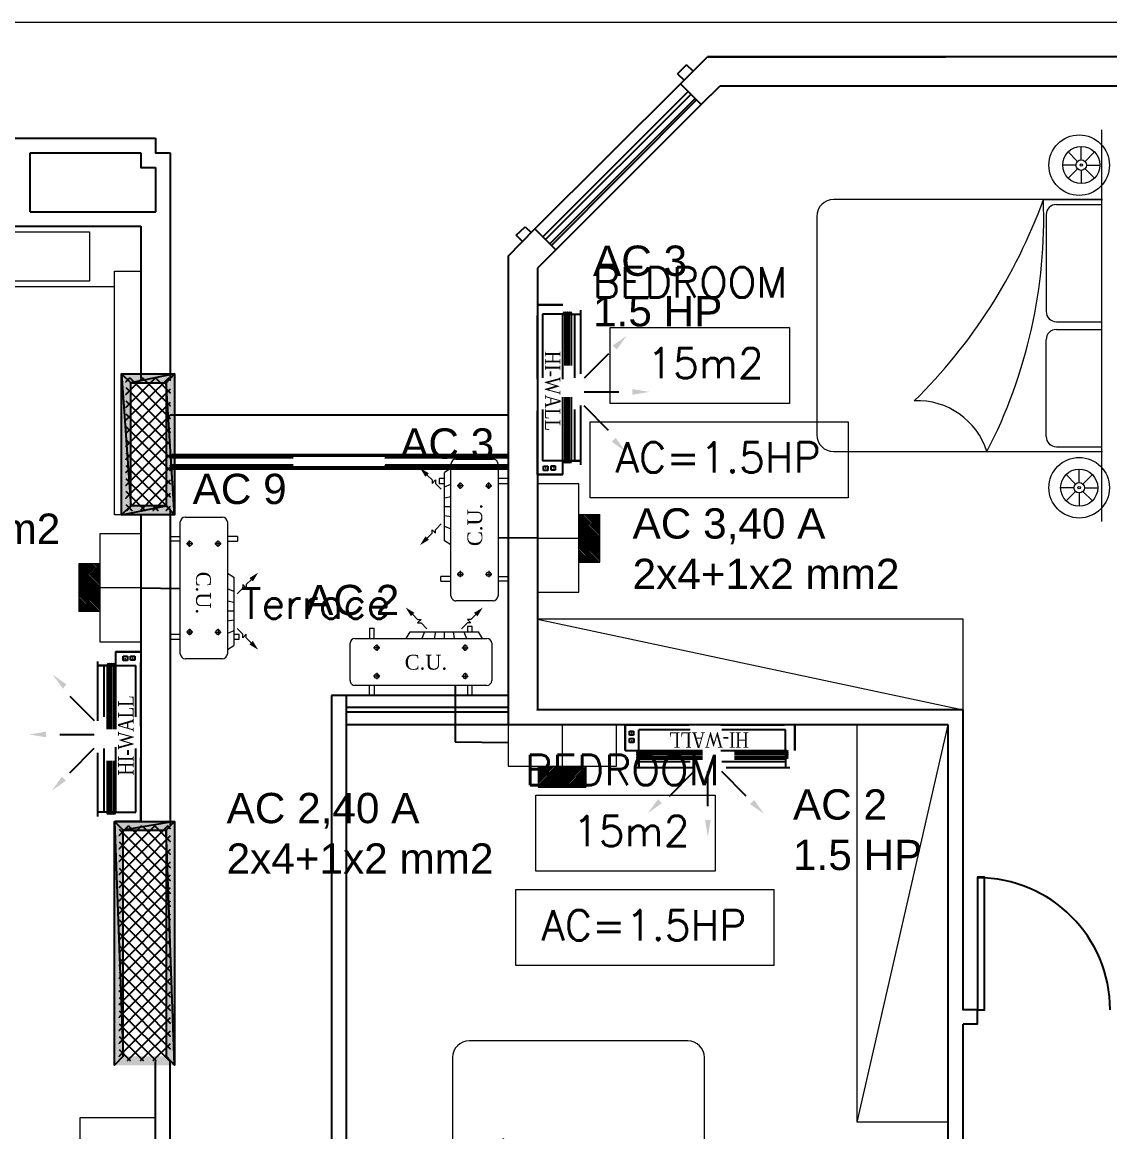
# Model space of a CAD drawing. Header units: inches. Extents: x 14 to 158, y 51 to 94.
# Drawn here: x 104.5 to 111.68, y 85.7 to 93.03 of the extents above; entities that cross this region are included whole.
import ezdxf

# ---------------------------------------------------------------- set-up
doc = ezdxf.new("R2010")
doc.units = ezdxf.units.IN
doc.header["$LTSCALE"] = 0.6
doc.header["$MEASUREMENT"] = 0
doc.linetypes.add('DASHED', pattern=[0.75, 0.5, -0.25])
doc.layers.get('0').update_dxf_attribs({"color": 253, "lineweight": 0})
for name, color, linetype, lineweight in [('AC-COND. UNIT', 195, 'Continuous', 0), ('fur', 253, 'Continuous', 0), ('Furniture', 253, 'Continuous', 0), ('K Furniture', 253, 'Continuous', 0), ('POWER', 4, 'Continuous', 0), ('text', 3, 'Continuous', 0)]:
    doc.layers.add(name, color=color, linetype=linetype, lineweight=lineweight)
doc.layers.add('AC-HI.WALL', color=3, linetype='DASHED')
doc.styles.add('C', font='ROMANC.SHX')
doc.styles.add('ROMANS', font='', dxfattribs={"width": 0.8})
doc.styles.add('SIMPLEX', font='SIMPLEX.SHX')
doc.styles.get("Standard").update_dxf_attribs({"font": 'arial.ttf'})
doc.styles.get('ROMANS').set_extended_font_data('Amphion')

# ---------------------------------------------------------------- blocks, each defined once
blk = doc.blocks.new('A$C7ABF570E')
at = {"layer": 'Furniture'}
for p, q in [((2.586, 0.0524), (0, 0.0524)), ((2.4874, 0.0524), (2.4296, 0.0524))]:
    blk.add_line(p, q, dxfattribs=at)
at = {"layer": 'K Furniture'}
for p, q in [((2.0143, 1.9331), (0.5718, 1.9331)), ((0.4608, 1.8221), (0.4608, 0.0467)), ((2.1252, 0.0467), (2.1252, 1.8221)), ((0.5607, 0.4183), (1.1998, 0.4183)), ((0.5607, 0.4183), (1.1998, 0.4183)), ((2.0253, 0.4183), (1.3863, 0.4183)), ((2.0253, 0.4183), (1.3863, 0.4183)), ((2.1252, 0.4366), (2.1252, 0.0467)), ((0.222, 0.2348, 0), (0.222, 0.3227, 0)), ((0.4932, 0.3508), (0.4932, 0.0524)), ((1.2673, 0.3508), (1.2673, 0.0524)), ((1.3188, 0.3508), (1.3188, 0.0524)), ((2.0929, 0.3508), (2.0929, 0.0524)), ((2.3533, 0.2212), (2.3533, 0.3091)), ((0.1974, 0.2246, 0), (0.1352, 0.2868, 0)), ((0.2466, 0.2246, 0), (0.3088, 0.2868, 0)), ((2.3287, 0.211), (2.2665, 0.2731)), ((2.3779, 0.211), (2.4401, 0.2731)), ((0.1872, 0.2, 0), (0.0993, 0.2, 0)), ((0.1974, 0.1754, 0), (0.1352, 0.1132, 0)), ((0.222, 0.1652, 0), (0.222, 0.0773, 0)), ((0.2466, 0.1754, 0), (0.3088, 0.1132, 0)), ((0.2568, 0.2, 0), (0.3447, 0.2, 0)), ((2.3185, 0.1864), (2.2306, 0.1864)), ((2.3287, 0.1617), (2.2665, 0.0996)), ((2.3533, 0.1515), (2.3533, 0.0636)), ((2.3779, 0.1617), (2.4401, 0.0996)), ((2.3881, 0.1864), (2.476, 0.1864))]:
    blk.add_line(p, q, dxfattribs=at)
for centre, radius in [((0.222, 0.2, 0), 0.2), ((2.3524, 0.2, 0), 0.2), ((0.222, 0.2, 0), 0.1227), ((2.3533, 0.1864), 0.1227), ((0.222, 0.2, 0), 0.0348), ((2.3533, 0.1864), 0.0348), ((0.222, 0.2, 0), 0.00828), ((2.3533, 0.1864), 0.00828)]:
    blk.add_circle(centre, radius, dxfattribs=at)
for centre, radius, start, end in [((0.5718, 1.8221), 0.111, 90, 180), ((2.0143, 1.8221), 0.111, 0, 90), ((0.3169, 1.2669), 0.4794, 287.4621, 2.62083), ((3.3458, 3.8037), 3.5815, 224.60229, 250.07395), ((2.0005, 3.7801), 3.3458, 242.59989, 272.13581), ((0.5607, 0.3508), 0.0675, 90, 180), ((0.5607, 0.3508), 0.0675, 90, 180), ((1.1998, 0.3508), 0.0675, 0, 90), ((1.1998, 0.3508), 0.0675, 0, 90), ((1.3863, 0.3508), 0.0675, 90, 180), ((1.3863, 0.3508), 0.0675, 90, 180), ((2.0253, 0.3508), 0.0675, 360, 90), ((2.0253, 0.3508), 0.0675, 0, 90)]:
    blk.add_arc(centre, radius, start, end, dxfattribs=at)
blk = doc.blocks.new('A$C685158DF')
at = {"layer": 'AC-HI.WALL', "color": 2}
for p, q in [((0, -0.4), (0, 0.4)), ((0, 0.4), (0.12, 0.4)), ((0, -0.4), (0, 0.4)), ((0.12, -0.4), (0.12, 0.4)), ((0.12, -0.4), (0.12, 0.4)), ((0.1249, 0.3673), (0.12, 0.356)), ((0.1249, 0.3673), (0.12, 0.356)), ((0.1249, 0.3673), (0.1299, 0.356)), ((0.1249, 0.3673), (0.1299, 0.356)), ((0.1349, 0.3673), (0.1299, 0.356)), ((0.1349, 0.3673), (0.1299, 0.356)), ((0.1349, 0.3673), (0.1399, 0.356)), ((0.1349, 0.3673), (0.1399, 0.356)), ((0.1448, 0.3673), (0.1399, 0.356)), ((0.1448, 0.3673), (0.1399, 0.356)), ((0.1448, 0.3673), (0.1498, 0.356)), ((0.1448, 0.3673), (0.1498, 0.356)), ((0.1548, 0.3673), (0.1498, 0.356)), ((0.1548, 0.3673), (0.1498, 0.356)), ((0.1548, 0.3673), (0.1598, 0.356)), ((0.1548, 0.3673), (0.1598, 0.356)), ((0.2027, 0.3753), (0.2027, -0.355)), ((0.2027, 0.3753), (0.2027, -0.355)), ((0.0235, 0.356), (0.0235, -0.3358)), ((0.1068, 0.356), (0.0235, 0.356)), ((0.12, 0.356), (0.1068, 0.356)), ((0.12, 0.356), (0.1068, 0.356)), ((0.12, 0.356), (0.2027, 0.356)), ((0.12, -0.3358), (0.12, 0.356)), ((0.12, -0.3358), (0.12, 0.356)), ((0.12, 0.356), (0.2027, 0.356)), ((0.1299, -0.3358), (0.1299, 0.356)), ((0.1299, -0.3358), (0.1299, 0.356)), ((0.1399, -0.3358), (0.1399, 0.356)), ((0.1399, -0.3358), (0.1399, 0.356)), ((0.1498, -0.3358), (0.1498, 0.356)), ((0.1598, 0.356), (0.2027, 0.356)), ((0.1598, -0.3358), (0.1598, 0.356)), ((0.1598, -0.3358), (0.1598, 0.356)), ((0.1598, 0.356), (0.2027, 0.356)), ((0.174, 0.356), (0.174, -0.3358)), ((0.174, 0.356), (0.174, -0.3358)), ((0.3352, 0.1696), (0.2202, 0.0546)), ((0.3352, 0.1696), (0.2202, 0.0546)), ((0.3828, -0.0111), (0.2202, -0.0111)), ((0.3828, -0.0111), (0.2202, -0.0111)), ((0.3352, -0.1918), (0.2202, -0.0769)), ((0.3352, -0.1918), (0.2202, -0.0769)), ((0.0928, -0.3358), (0.0235, -0.3358)), ((0.2027, -0.3358), (0.0928, -0.3358)), ((0.2027, -0.3358), (0.0928, -0.3358)), ((0.12, -0.3358), (0.1068, -0.3358)), ((0.12, -0.3358), (0.1068, -0.3358)), ((0.1249, -0.3471), (0.12, -0.3358)), ((0.1249, -0.3471), (0.12, -0.3358)), ((0.1249, -0.3471), (0.1299, -0.3358)), ((0.1249, -0.3471), (0.1299, -0.3358)), ((0.1349, -0.3471), (0.1299, -0.3358)), ((0.1349, -0.3471), (0.1299, -0.3358)), ((0.1349, -0.3471), (0.1399, -0.3358)), ((0.1349, -0.3471), (0.1399, -0.3358)), ((0.1448, -0.3471), (0.1399, -0.3358)), ((0.1448, -0.3471), (0.1399, -0.3358)), ((0.1448, -0.3471), (0.1498, -0.3358)), ((0.1448, -0.3471), (0.1498, -0.3358)), ((0.1548, -0.3471), (0.1498, -0.3358)), ((0.1548, -0.3471), (0.1498, -0.3358)), ((0.1548, -0.3471), (0.1598, -0.3358)), ((0.1548, -0.3471), (0.1598, -0.3358)), ((0.1598, -0.3358), (0.2027, -0.3358)), ((0.1598, -0.3358), (0.2027, -0.3358)), ((0.12, -0.4), (0, -0.4)), ((0.12, -0.4), (0, -0.4))]:
    blk.add_line(p, q, dxfattribs=at)
for points in [[(0.12, -0.4), (0.12, 0.4), (0, 0.4), (0, -0.4)], [(0.0489, -0.3603), (0.0489, -0.3803), (0.0289, -0.3803), (0.0289, -0.3603)], [(0.0489, -0.3603), (0.0489, -0.3803), (0.0289, -0.3803), (0.0289, -0.3603)], [(0.0836, -0.3591), (0.0836, -0.3791), (0.0636, -0.3791), (0.0636, -0.3591)], [(0.0836, -0.3591), (0.0836, -0.3791), (0.0636, -0.3791), (0.0636, -0.3591)]]:
    blk.add_lwpolyline(points, close=True, dxfattribs=at)
at = {"layer": 'AC-HI.WALL', "color": 2, "const_width": 0.00371}
for points in [[(0.0745, -0.3666, 1), (0.0745, -0.3704, 1)], [(0.0745, -0.3666, 1), (0.0745, -0.3704, 1)], [(0.0387, -0.3683, 1), (0.0387, -0.3721, 1)], [(0.0387, -0.3683, 1), (0.0387, -0.3721, 1)]]:
    blk.add_lwpolyline(points, format="xyb", close=True, dxfattribs=at)
at = {"layer": 'AC-HI.WALL', "color": 2}
for points in [[(0.3543, 0.2076), (0.3731, 0.1888), (0.42, 0.2545)], [(0.3543, 0.2076), (0.3731, 0.1888), (0.42, 0.2545)], [(0.4474, 0.0027), (0.4474, -0.0239), (0.5271, -0.0106)], [(0.4474, 0.0027), (0.4474, -0.0239), (0.5271, -0.0106)], [(0.3499, -0.2457), (0.3686, -0.2269), (0.4156, -0.2926)], [(0.3499, -0.2457), (0.3686, -0.2269), (0.4156, -0.2926)]]:
    blk.add_solid(points, dxfattribs=at)
at = {"layer": 'AC-HI.WALL', "color": 2, "insert": (0.0331, -0.0063), "char_height": 0.073015, "width": 1.967177, "attachment_point": 8, "rotation": 270, "style": 'ROMANS'}
blk.add_mtext('\\A1;{\\fTimes New Roman|b0|i0|c0|p18;HI-WALL}', dxfattribs=at)
blk = doc.blocks.new('*X36')
at = {"color": 0}
for p, q in [((375.8328, -121.9704), (376.0071, -121.7961)), ((375.8328, -121.9563), (375.9929, -121.7961)), ((375.8328, -121.9421), (375.9788, -121.7961)), ((375.8328, -121.928), (375.9647, -121.7961)), ((375.8328, -121.9138), (375.9505, -121.7961)), ((375.8328, -121.8997), (375.9364, -121.7961)), ((375.8328, -121.8856), (375.9222, -121.7961)), ((375.8328, -121.8714), (375.9081, -121.7961)), ((375.8328, -121.8573), (375.894, -121.7961)), ((375.8328, -121.8431), (375.8798, -121.7961)), ((375.8328, -121.829), (375.8657, -121.7961)), ((375.8328, -121.8149), (375.8515, -121.7961)), ((375.8328, -121.8007), (375.8374, -121.7961)), ((375.8448, -121.9725), (376.0212, -121.7961)), ((375.859, -121.9725), (376.0354, -121.7961)), ((375.8731, -121.9725), (376.0495, -121.7961)), ((375.8873, -121.9725), (376.0637, -121.7961)), ((375.9014, -121.9725), (376.0778, -121.7961)), ((375.9156, -121.9725), (376.0919, -121.7961)), ((375.9297, -121.9725), (376.1061, -121.7961)), ((375.9438, -121.9725), (376.1202, -121.7961)), ((375.958, -121.9725), (376.1344, -121.7961)), ((375.9721, -121.9725), (376.1485, -121.7961)), ((375.9863, -121.9725), (376.1627, -121.7961)), ((376.0004, -121.9725), (376.1768, -121.7961)), ((376.0146, -121.9725), (376.1909, -121.7961)), ((376.0287, -121.9725), (376.2051, -121.7961)), ((376.0428, -121.9725), (376.2192, -121.7961)), ((376.057, -121.9725), (376.2328, -121.7967)), ((376.0711, -121.9725), (376.2328, -121.8108)), ((376.0853, -121.9725), (376.2328, -121.825)), ((376.0994, -121.9725), (376.2328, -121.8391)), ((376.1135, -121.9725), (376.2328, -121.8533)), ((376.1277, -121.9725), (376.2328, -121.8674)), ((376.1418, -121.9725), (376.2328, -121.8815)), ((376.156, -121.9725), (376.2328, -121.8957)), ((376.1701, -121.9725), (376.2328, -121.9098)), ((376.1843, -121.9725), (376.2328, -121.924)), ((376.1984, -121.9725), (376.2328, -121.9381)), ((376.2125, -121.9725), (376.2328, -121.9523)), ((376.2267, -121.9725), (376.2328, -121.9664))]:
    blk.add_line(p, q, dxfattribs=at)
blk = doc.blocks.new('CB')
at = {"layer": 'POWER'}
for points in [[(28.6177, 18.9493), (28.9241, 18.9493)], [(28.6177, 18.8142), (28.6177, 18.9493)], [(28.9241, 18.8142), (28.9241, 18.9493)], [(29.1209, 18.5492), (28.4248, 18.5492), (28.4248, 18.8142), (29.1209, 18.8142), (29.1209, 18.5492)], [(28.7728, 18.5492), (28.7728, 18.8142)]]:
    blk.add_lwpolyline(points, dxfattribs=at)
at = {"layer": 'POWER', "xscale": -0.76608, "yscale": 0.76608, "zscale": 0.76608, "rotation": 359.9999999999998}
blk.add_blockref('*X36', (316.8421, 112.2548), dxfattribs=at)
blk = doc.blocks.new('A$C408B1B4C')
at = {"layer": 'AC-COND. UNIT', "color": 2}
for p, q in [((-0.2872, 0.02), (-0.0622, 0.02)), ((-0.3172, -0.0364), (-0.3573, -0.0611)), ((-0.3573, -0.4747), (-0.3573, -0.0611)), ((-0.3172, -0.8087), (-0.3172, -0.01)), ((-0.0322, -0.01), (-0.0322, -0.8087)), ((-0.4614, -0.0769), (-0.4319, -0.1064)), ((-0.4319, -0.1278), (-0.4105, -0.1064)), ((-0.4319, -0.1064), (-0.4319, -0.1278)), ((-0.4105, -0.1064), (-0.4105, -0.1278)), ((-0.4105, -0.1278), (-0.3758, -0.1625)), ((-0.3887, -0.0983), (-0.3887, -0.1272)), ((-0.3573, -0.0983), (-0.3887, -0.0983)), ((-0.3887, -0.1272), (-0.3573, -0.1272)), ((-0.3573, -0.1491), (-0.3172, -0.1322)), ((-0.2608, -0.161), (-0.2608, -0.122)), ((-0.0887, -0.161), (-0.0887, -0.122)), ((0.0289, -0.0983), (-0.0322, -0.0983)), ((-0.0322, -0.1272), (0.0289, -0.1272)), ((0.0289, -0.0983), (0.0289, -0.1272)), ((-0.2413, -0.1415), (-0.2803, -0.1415)), ((-0.1082, -0.1415), (-0.0692, -0.1415)), ((-0.3573, -0.2146), (-0.3172, -0.2076)), ((-0.3573, -0.2679), (-0.3172, -0.2679)), ((-0.3573, -0.3211), (-0.3172, -0.3282)), ((-0.4105, -0.408), (-0.3758, -0.3732)), ((-0.3573, -0.3866), (-0.3172, -0.4036)), ((-0.4614, -0.4588), (-0.4319, -0.4294)), ((-0.4319, -0.408), (-0.4105, -0.4294)), ((-0.4319, -0.4294), (-0.4319, -0.408)), ((-0.4105, -0.4294), (-0.4105, -0.408)), ((-0.3172, -0.4993), (-0.3573, -0.4747)), ((-0.2608, -0.6576), (-0.2608, -0.6966)), ((-0.0887, -0.6576), (-0.0887, -0.6966)), ((-0.3172, -0.6915), (-0.3784, -0.6915)), ((-0.3784, -0.7203), (-0.3784, -0.6915)), ((-0.3784, -0.7203), (-0.3172, -0.7203)), ((-0.2803, -0.6771), (-0.2413, -0.6771)), ((-0.1082, -0.6771), (-0.0692, -0.6771)), ((-0.0322, -0.6915), (0.0289, -0.6915)), ((0.0289, -0.7203), (-0.0322, -0.7203)), ((0.0289, -0.7203), (0.0289, -0.6915)), ((-0.0622, -0.8387), (-0.2872, -0.8387))]:
    blk.add_line(p, q, dxfattribs=at)
for centre, start, end in [((-0.2872, -0.01), 90, 180), ((-0.0622, -0.01), 0, 90), ((-0.2872, -0.8087), 180, 270), ((-0.0622, -0.8087), 270, 0)]:
    blk.add_arc(centre, 0.03, start, end, dxfattribs=at)
at = {"layer": 'AC-COND. UNIT', "color": 2, "extrusion": (6.64157e-26, 1.99247e-25, -1)}
for centre in [(-0.2608, -0.1415), (-0.0887, -0.1415)]:
    blk.add_ellipse(centre, major_axis=(0.00968, -0.00968), ratio=1, dxfattribs=at)
at = {"layer": 'AC-COND. UNIT', "color": 2}
for centre in [(-0.2608, -0.6771), (-0.0887, -0.6771)]:
    blk.add_ellipse(centre, major_axis=(0.00968, 0.00968), ratio=1, dxfattribs=at)
for points in [[(-0.472, -0.0876), (-0.4509, -0.0665), (-0.5041, -0.0342)], [(-0.472, -0.4482), (-0.4509, -0.4692), (-0.5041, -0.5016)]]:
    blk.add_solid(points, dxfattribs=at)
at = {"layer": 'AC-COND. UNIT', "color": 2, "linetype": 'Continuous', "insert": (-0.1257, -0.5075), "char_height": 0.09, "width": 2.16666, "attachment_point": 7, "rotation": 90, "style": 'C'}
blk.add_mtext('\\A1;{\\fTimes New Roman|b0|i0|c0|p18;C.U.}', dxfattribs=at)

msp = doc.modelspace()

# ---------------------------------------------------------------- hatches: boundary and pattern name
h = msp.add_hatch(color=256)
h.paths.add_polyline_path([(105.4482, 90.6451), (105.5047, 90.7044), (105.2151, 90.6451)])
h.paths.add_polyline_path([(105.5047, 90.7044), (105.2151, 90.6451), (105.1544, 90.7044)])
h.paths.add_polyline_path([(105.2151, 90.6451), (105.1544, 90.7044), (105.2151, 89.8328)])
h.paths.add_polyline_path([(105.1544, 90.7044), (105.2151, 89.8328), (105.1544, 89.7721)])
h.paths.add_polyline_path([(105.2151, 89.8328), (105.1544, 89.7721), (105.4482, 89.8328)])
h.paths.add_polyline_path([(105.1544, 89.7721), (105.4482, 89.8328), (105.5047, 89.7721)])
h.paths.add_polyline_path([(105.4482, 89.8328), (105.5047, 89.7721), (105.4482, 90.6451)])
h.paths.add_polyline_path([(105.5047, 89.7721), (105.4482, 90.6451), (105.5047, 90.7044)])
h = msp.add_hatch(color=256)
h.paths.add_polyline_path([(105.4482, 87.6897), (105.5047, 87.7463), (105.1655, 87.6897)])
h.paths.add_polyline_path([(105.5047, 87.7463), (105.1655, 87.6897), (105.1089, 87.7463)])
h.paths.add_polyline_path([(105.1655, 87.6897), (105.1089, 87.7463), (105.1655, 86.1962)])
h.paths.add_polyline_path([(105.1089, 87.7463), (105.1655, 86.1962), (105.1089, 86.1369)])
h.paths.add_polyline_path([(105.1655, 86.1962), (105.1089, 86.1369), (105.4482, 86.1962)])
h.paths.add_polyline_path([(105.1089, 86.1369), (105.4482, 86.1962), (105.5047, 86.1369)])
h.paths.add_polyline_path([(105.4482, 86.1962), (105.5047, 86.1369), (105.4482, 87.6897)])
h.paths.add_polyline_path([(105.5047, 86.1369), (105.4482, 87.6897), (105.5047, 87.7463)])

# ---------------------------------------------------------------- linework, layer by layer
for p, q in [((105.1089, 89.7721), (105.1089, 91.3815)), ((105.1089, 91.3815), (105.2827, 91.3815)), ((105.1544, 89.7721), (105.1089, 89.7721))]:
    msp.add_line(p, q)
for points in [[(86.6371, 93.0265), (118.3781, 93.0265), (118.3781, 73.4364), (86.6371, 73.4364)], [(108.3807, 91.0101), (109.5655, 91.0101), (109.5655, 90.5084), (108.3807, 90.5084)], [(108.2485, 90.3871), (109.9522, 90.3871), (109.9522, 89.8855), (108.2485, 89.8855)], [(107.8903, 87.9198), (109.0751, 87.9198), (109.0751, 87.4182), (107.8903, 87.4182)], [(107.7581, 87.2969), (109.4618, 87.2969), (109.4618, 86.7953), (107.7581, 86.7953)]]:
    msp.add_lwpolyline(points, close=True)
at = {"linetype": 'Continuous', "lineweight": -2}
for points in [[(108.8448, 92.6185), (109.0241, 92.7978), (109.0241, 92.7978)], [(109.0241, 92.7978), (110.599, 92.7978), (110.599, 92.7978)], [(111.9725, 92.7978), (109.0241, 92.7978), (109.0241, 92.7978)], [(108.8269, 92.6847), (108.8862, 92.7454), (108.8862, 92.7454)], [(108.9289, 92.7026), (108.8862, 92.7454), (108.8862, 92.7454)], [(108.8269, 92.6847), (108.8696, 92.6433), (108.8696, 92.6433)], [(108.8448, 92.6185), (107.8836, 91.6614), (107.8836, 91.6614)], [(108.8448, 92.6185), (108.9813, 92.4834), (109.1055, 92.6047)], [(111.7781, 92.6047), (109.1055, 92.6047), (109.1055, 92.6047)], [(108.8972, 92.5689), (107.9374, 91.609), (107.9374, 91.609)], [(108.9151, 92.5509), (107.9539, 91.5911), (107.9539, 91.5911)], [(108.9427, 92.5234), (107.9829, 91.5621), (107.9829, 91.5621)], [(108.9496, 92.5123), (107.9939, 91.5525), (107.9939, 91.5525)], [(108.9813, 92.4834), (108.0215, 91.5235), (108.0215, 91.5235)], [(104.4525, 92.2613), (105.3778, 92.2613), (105.3778, 92.2613)], [(105.3778, 92.2613), (105.3778, 92.1634), (105.4757, 92.1634)], [(104.5518, 92.1634), (105.2827, 92.1634), (105.2827, 92.1634)], [(104.5518, 91.7745), (104.5518, 92.1634), (104.5518, 92.1634)], [(105.2827, 92.1634), (105.2827, 92.0669), (105.3778, 92.0669)], [(105.4757, 92.1634), (105.4757, 90.6768), (105.4757, 90.6768)], [(105.3778, 92.0669), (105.3778, 91.7745), (105.3778, 91.7745)], [(104.5518, 91.7745), (105.3778, 91.7745), (105.3778, 91.7745)], [(104.3353, 91.6794), (105.2827, 91.6794), (105.2827, 91.6794)], [(105.2827, 91.6794), (105.2827, 90.6768), (105.2827, 90.6768)], [(107.7071, 91.4808), (107.8836, 91.6614), (108.0215, 91.5235), (107.9015, 91.4008)], [(107.7609, 91.6187), (107.8202, 91.6752), (107.8202, 91.6752)], [(107.8022, 91.5773), (107.7609, 91.6187), (107.7609, 91.6187)], [(107.8202, 91.6752), (107.8588, 91.6366), (107.8588, 91.6366)], [(107.7071, 91.4808), (107.7071, 88.3848), (107.7071, 88.3848)], [(107.9015, 91.4008), (107.9015, 88.4841), (107.9015, 88.4841)], [(105.4661, 90.6768), (105.1834, 90.3982), (105.1834, 90.3982)], [(105.3778, 90.6768), (105.1834, 90.4823), (105.1834, 90.4823)], [(105.2923, 90.6768), (105.1834, 90.5665), (105.1834, 90.5665)], [(105.2082, 90.6768), (105.1834, 90.652), (105.1834, 90.652)], [(105.2082, 90.6768), (105.4757, 90.4079), (105.4757, 90.4079)], [(105.2923, 90.6768), (105.4757, 90.4934), (105.4757, 90.4934)], [(105.3778, 90.6768), (105.4757, 90.5775), (105.4757, 90.5775)], [(105.4661, 90.6768), (105.4757, 90.663), (105.4757, 90.663)], [(105.1834, 90.6133), (105.4757, 90.3196), (105.4757, 90.3196)], [(105.4757, 90.6023), (105.1834, 90.3099), (105.1834, 90.3099)], [(105.1834, 90.5251), (105.4757, 90.2355), (105.4757, 90.2355)], [(105.4757, 90.514), (105.1834, 90.2244), (105.1834, 90.2244)], [(105.1834, 90.4396), (105.4757, 90.15), (105.4757, 90.15)], [(105.4757, 90.4299), (105.1834, 90.1403), (105.1834, 90.1403)], [(105.4757, 90.4327), (107.7071, 90.4327), (107.7071, 90.4327)], [(105.4757, 90.4327), (107.7071, 90.4327), (107.7071, 90.4327)], [(105.1834, 90.3555), (105.4757, 90.0658), (105.4757, 90.0658)], [(105.4757, 90.3444), (105.1834, 90.0521), (105.1834, 90.0521)], [(105.1834, 90.27), (105.4757, 89.9776), (105.4757, 89.9776)], [(105.4757, 90.2603), (105.1834, 89.9666), (105.1834, 89.9666)], [(105.1834, 90.1817), (105.4757, 89.8921), (105.4757, 89.8921)], [(105.4757, 90.172), (105.1834, 89.8824), (105.1834, 89.8824)], [(105.4757, 90.172), (107.7071, 90.172), (107.7071, 90.172)], [(105.4757, 90.172), (107.7071, 90.172), (107.7071, 90.172)], [(107.7071, 90.161), (105.4757, 90.161), (105.4757, 90.161)], [(107.7071, 90.161), (105.4757, 90.161), (105.4757, 90.161)], [(105.1834, 90.0976), (105.4757, 89.808), (105.4757, 89.808)], [(105.4757, 90.0865), (105.1903, 89.8011), (105.1903, 89.8011)], [(106.288, 90.15), (105.4757, 90.15), (105.4757, 90.15)], [(106.288, 90.15), (105.4757, 90.15), (105.4757, 90.15)], [(106.288, 90.1003), (105.4757, 90.1003), (105.4757, 90.1003)], [(106.288, 90.1003), (105.4757, 90.1003), (105.4757, 90.1003)], [(107.7071, 90.0865), (105.4757, 90.0865), (105.4757, 90.0865)], [(107.7071, 90.0865), (105.4757, 90.0865), (105.4757, 90.0865)], [(107.7071, 90.15), (106.8948, 90.15), (106.8948, 90.15)], [(107.7071, 90.15), (106.8948, 90.15), (106.8948, 90.15)], [(107.7071, 90.1003), (106.8948, 90.1003), (106.8948, 90.1003)], [(107.7071, 90.1003), (106.8948, 90.1003), (106.8948, 90.1003)], [(105.1834, 90.0121), (105.3944, 89.8011), (105.3944, 89.8011)], [(105.4757, 90.0769), (107.7071, 90.0769), (107.7071, 90.0769)], [(105.4757, 90.0769), (107.7071, 90.0769), (107.7071, 90.0769)], [(105.4757, 90.0024), (105.2785, 89.8011), (105.2785, 89.8011)], [(105.1834, 89.9279), (105.3103, 89.8011), (105.3103, 89.8011)], [(105.4757, 89.9142), (105.3627, 89.8011), (105.3627, 89.8011)], [(105.1834, 89.8397), (105.222, 89.8011), (105.222, 89.8011)], [(105.4757, 89.8286), (105.4482, 89.8011), (105.4482, 89.8011)], [(105.4757, 89.8011), (105.4757, 87.7173), (105.4757, 87.7173)], [(105.2827, 89.7721), (105.2827, 87.7463), (105.2827, 87.7463)], [(106.5418, 88.5792), (106.5418, 84.2158), (106.5418, 84.2158)], [(106.6383, 88.5792), (106.5418, 88.5792), (106.5418, 88.5792)], [(106.6383, 88.5792), (106.5418, 88.5792), (106.5418, 88.5792)], [(106.6383, 88.5792), (106.6383, 84.3151), (110.6128, 84.3151)], [(107.7071, 88.5792), (106.6383, 88.5792), (106.6383, 88.5792)], [(107.7071, 88.5792), (106.6383, 88.5792), (106.6383, 88.5792)], [(106.6383, 88.502), (107.7071, 88.502), (107.7071, 88.502)], [(106.6383, 88.502), (107.7071, 88.502), (107.7071, 88.502)], [(106.6383, 88.4703), (107.7071, 88.4703), (107.7071, 88.4703)], [(106.6383, 88.4703), (107.7071, 88.4703), (107.7071, 88.4703)], [(110.7121, 88.4841), (107.8988, 88.4841), (107.8988, 88.4841)], [(110.7121, 88.4841), (107.8988, 88.4841), (107.8988, 88.4841)], [(110.7121, 86.5037), (110.7121, 88.4841), (110.7121, 88.4841)], [(107.7071, 88.3848), (106.6383, 88.3848), (106.6383, 88.3848)], [(107.7071, 88.3848), (106.6383, 88.3848), (106.6383, 88.3848)], [(110.6128, 88.3848), (107.7043, 88.3848), (107.7043, 88.3848)], [(110.6128, 88.3848), (107.7043, 88.3848), (107.7043, 88.3848)], [(110.6128, 85.446), (110.6128, 88.3848), (110.6128, 88.3848)], [(105.4592, 87.7173), (105.1379, 87.3973), (105.1379, 87.3973)], [(105.3737, 87.7173), (105.1379, 87.4815), (105.1379, 87.4815)], [(105.2854, 87.7173), (105.1379, 87.5656), (105.1379, 87.5656)], [(105.2013, 87.7173), (105.1379, 87.6539), (105.1379, 87.6539)], [(105.1379, 87.6966), (105.4757, 87.3574), (105.4757, 87.3574)], [(105.2013, 87.7173), (105.4757, 87.4429), (105.4757, 87.4429)], [(105.2896, 87.7173), (105.4757, 87.5311), (105.4757, 87.5311)], [(105.3737, 87.7173), (105.4757, 87.6152), (105.4757, 87.6152)], [(105.4592, 87.7173), (105.4757, 87.7007), (105.4757, 87.7007)], [(105.4757, 87.6511), (105.1379, 87.3118), (105.1379, 87.3118)], [(105.1379, 87.6125), (105.4757, 87.2732), (105.4757, 87.2732)], [(105.4757, 87.5628), (105.1379, 87.2236), (105.1379, 87.2236)], [(105.1379, 87.527), (105.4757, 87.1877), (105.4757, 87.1877)], [(105.4757, 87.4773), (105.1379, 87.1395), (105.1379, 87.1395)], [(105.1379, 87.4387), (105.4757, 87.0995), (105.4757, 87.0995)], [(105.4757, 87.3932), (105.1379, 87.054), (105.1379, 87.054)], [(105.1379, 87.3546), (105.4757, 87.0153), (105.4757, 87.0153)], [(105.4757, 87.3091), (105.1379, 86.9657), (105.1379, 86.9657)], [(105.1379, 87.2691), (105.4757, 86.9312), (105.4757, 86.9312)], [(105.4757, 87.2208), (105.1379, 86.8816), (105.1379, 86.8816)], [(105.1379, 87.185), (105.4757, 86.8457), (105.4757, 86.8457)], [(105.4757, 87.1353), (105.1379, 86.7961), (105.1379, 86.7961)], [(105.1379, 87.0967), (105.4757, 86.7575), (105.4757, 86.7575)], [(105.4757, 87.0512), (105.1379, 86.712), (105.1379, 86.712)], [(105.1379, 87.0112), (105.4757, 86.6733), (105.4757, 86.6733)], [(105.4757, 86.9629), (105.1379, 86.6237), (105.1379, 86.6237)], [(105.1379, 86.9271), (105.4757, 86.5878), (105.4757, 86.5878)], [(105.4757, 86.8774), (105.1379, 86.5382), (105.1379, 86.5382)], [(105.1379, 86.843), (105.4757, 86.4996), (105.4757, 86.4996)], [(105.4757, 86.7933), (105.1379, 86.4541), (105.1379, 86.4541)], [(105.1379, 86.7547), (105.4757, 86.4155), (105.4757, 86.4155)], [(105.4757, 86.7078), (105.1379, 86.3658), (105.1379, 86.3658)], [(105.1379, 86.6692), (105.4757, 86.3299), (105.4757, 86.3299)], [(105.4757, 86.6196), (105.1379, 86.2817), (105.1379, 86.2817)], [(105.1379, 86.5851), (105.4757, 86.2458), (105.4757, 86.2458)], [(105.4757, 86.5354), (105.1379, 86.1962), (105.1379, 86.1962)], [(105.1379, 86.4968), (105.4689, 86.1686), (105.4689, 86.1686)], [(110.8072, 86.5037), (110.7121, 86.5037), (110.7121, 86.5037)], [(110.8072, 86.4086), (110.8072, 86.5037), (110.8072, 86.5037)], [(105.4757, 86.4499), (105.1944, 86.1686), (105.1944, 86.1686)], [(105.1379, 86.4113), (105.3806, 86.1686), (105.3806, 86.1686)], [(105.4757, 86.3617), (105.2785, 86.1686), (105.2785, 86.1686)], [(110.7121, 85.446), (110.7121, 86.4086), (110.7121, 86.4086)], [(110.8072, 86.4086), (110.7121, 86.4086), (110.7121, 86.4086)], [(105.1379, 86.3272), (105.2965, 86.1686), (105.2965, 86.1686)], [(105.4757, 86.2775), (105.3627, 86.1686), (105.3627, 86.1686)], [(105.1379, 86.2417), (105.211, 86.1686), (105.211, 86.1686)], [(105.3778, 80.724), (105.3778, 86.1617), (105.3778, 86.1617)], [(105.4757, 80.724), (105.4757, 86.1645), (105.4757, 86.1645)]]:
    msp.add_lwpolyline(points, dxfattribs=at)
for points in [[(105.5047, 90.7044), (105.2151, 90.6451), (105.1544, 90.7044)], [(105.2151, 90.6451), (105.1544, 90.7044), (105.2151, 89.8328)], [(105.1544, 90.7044), (105.2151, 89.8328), (105.1544, 89.7721)], [(105.4482, 90.6451), (105.5047, 90.7044), (105.2151, 90.6451)], [(105.5047, 89.7721), (105.4482, 90.6451), (105.5047, 90.7044)], [(105.4482, 89.8328), (105.5047, 89.7721), (105.4482, 90.6451)], [(105.2151, 89.8328), (105.1544, 89.7721), (105.4482, 89.8328)], [(105.1544, 89.7721), (105.4482, 89.8328), (105.5047, 89.7721)], [(105.5047, 87.7463), (105.1655, 87.6897), (105.1089, 87.7463)], [(105.1655, 87.6897), (105.1089, 87.7463), (105.1655, 86.1962)], [(105.1089, 87.7463), (105.1655, 86.1962), (105.1089, 86.1369)], [(105.4482, 87.6897), (105.5047, 87.7463), (105.1655, 87.6897)], [(105.5047, 86.1369), (105.4482, 87.6897), (105.5047, 87.7463)], [(105.4482, 86.1962), (105.5047, 86.1369), (105.4482, 87.6897)], [(110.8072, 86.5037), (110.8527, 86.5037), (110.8527, 87.3794), (110.8072, 87.3794)]]:
    msp.add_lwpolyline(points, close=True, dxfattribs=at)
msp.add_open_spline([(111.6829, 86.5023), (111.6829, 86.985), (111.2913, 87.3753), (110.8086, 87.3753)], degree=3, dxfattribs=at)
at = {"layer": 'AC-HI.WALL', "linetype": 'Continuous'}
for p, q in [((107.9015, 89.6188), (107.6404, 89.6216)), ((105.2827, 89.2903), (105.5424, 89.2851)), ((107.3567, 88.6458), (107.3567, 88.2741)), ((107.3567, 88.2741), (107.7073, 88.2686))]:
    msp.add_line(p, q, dxfattribs=at)
at = {"layer": 'fur'}
for points in [[(103.9379, 91.6419), (104.9425, 91.6419), (104.9425, 91.3158), (103.9379, 91.3158)], [(104.8821, 85.7914), (105.3778, 85.7914), (105.3778, 84.0909), (104.8821, 84.0909)]]:
    msp.add_lwpolyline(points, close=True, dxfattribs=at)
msp.add_lwpolyline([(105.1089, 91.2794), (100.7249, 91.2794)], dxfattribs=at)
at = {"layer": 'Furniture'}
for p, q in [((110.7121, 89.0841), (107.9015, 89.0841)), ((107.9015, 89.0841), (110.7121, 88.4841)), ((110.7121, 88.4841), (110.7121, 89.0841)), ((110.0128, 85.7598), (110.0128, 88.3848)), ((110.0128, 85.7598), (110.6128, 88.3848)), ((110.6128, 85.7598), (110.0128, 85.7598))]:
    msp.add_line(p, q, dxfattribs=at)

# ---------------------------------------------------------------- block references
at = {"rotation": 90}
msp.add_blockref('A$C7ABF570E', (111.6788, 89.7295), dxfattribs=at)
msp.add_blockref('A$C7ABF570E', (106.8789, 84.3651, 0))
at = {"layer": 'AC-COND. UNIT', "color": 195, "linetype": 'ByBlock', "yscale": 1.090075653201809, "zscale": 1.090075653201809}
for p, xscale, rotation in [((107.6756, 90.1191, 0), 1.090075653201809, 0.0007918973022435403), ((105.5073, 88.8438, 0), 1.090075653201808, 180.0015837945943), ((107.5775, 88.6107, 0), 1.090075653201809, 270.0007918973023)]:
    msp.add_blockref('A$C408B1B4C', p, dxfattribs=dict(at, xscale=xscale, rotation=rotation))
at = {"layer": 'AC-HI.WALL', "extrusion": (1.79906e-05, -7.16102e-15, 1), "xscale": 1.401482343527688, "yscale": 1.401482343527688, "zscale": 1.401482343527688, "rotation": 359.9999999999999}
msp.add_blockref('A$C685158DF', (107.9015, 90.5992, 0.0019), dxfattribs=at)
at = {"layer": 'AC-HI.WALL', "extrusion": (-1.79906e-05, 7.16055e-15, 1), "xscale": 1.401482343527688, "yscale": 1.401482343527688, "zscale": 1.401482343527688, "rotation": 180.0000000000015}
msp.add_blockref('A$C685158DF', (105.2827, 88.3068, -0.0019), dxfattribs=at)
at = {"layer": 'AC-HI.WALL', "extrusion": (-7.16102e-15, -1.79906e-05, 1), "xscale": 1.401482343527688, "yscale": 1.401482343527688, "zscale": 1.401482343527688, "rotation": 270}
msp.add_blockref('A$C685158DF', (109.0413, 88.3848, -0.0016), dxfattribs=at)
at = {"layer": 'POWER', "lineweight": 50, "xscale": -1.026564000000004, "yscale": 1.026564000000004, "zscale": 1.026564000000004}
for p, rotation in [((88.8596, 60.0817), 270), ((124.3246, 118.8274), 90), ((78.5275, 107.4267), 180)]:
    msp.add_blockref('CB', p, dxfattribs=dict(at, rotation=rotation))

# ---------------------------------------------------------------- texts
at = {"style": 'SIMPLEX'}
for s, p in [('BEDROOM', (108.2664, 91.208, 0)), ('15m2', (108.6246, 90.6744, 0)), ('AC=1.5HP', (108.4177, 90.0515, 0)), ('Terrace', (105.9419, 89.0862, 0)), ('BEDROOM', (107.8188, 87.9869, 0)), ('15m2', (108.1343, 87.5842, 0)), ('AC=1.5HP', (107.9273, 86.9613, 0))]:
    msp.add_text(s, height=0.2, dxfattribs=at).set_placement(p)
at = {"layer": 'text', "linetype": 'DASHED', "char_height": 0.2, "attachment_point": 1}
for s, width, insert in [('AC 3\\P1.5 HP', 1.199427, (108.2683, 91.551)), ('AC 3', 0.657378, (106.9945, 90.3437)), ('AC 9,40 A\\P2x4+1x2 mm2', 1.885638, (102.9871, 90.1142)), ('AC 9', 0.657378, (105.6237, 90.0438)), ('AC 3,40 A\\P2x4+1x2 mm2', 1.885638, (108.5294, 89.8157)), ('AC 2', 0.657378, (106.3673, 89.31)), ('AC 2\\P1.5 HP', 1.199427, (109.5887, 87.9592)), ('AC 2,40 A\\P2x4+1x2 mm2', 1.885638, (105.8482, 87.9357))]:
    msp.add_mtext_dynamic_manual_height_columns(s, width=width, gutter_width=1, heights=[0], dxfattribs=dict(at, insert=insert))

doc.saveas('drawing.dxf')
